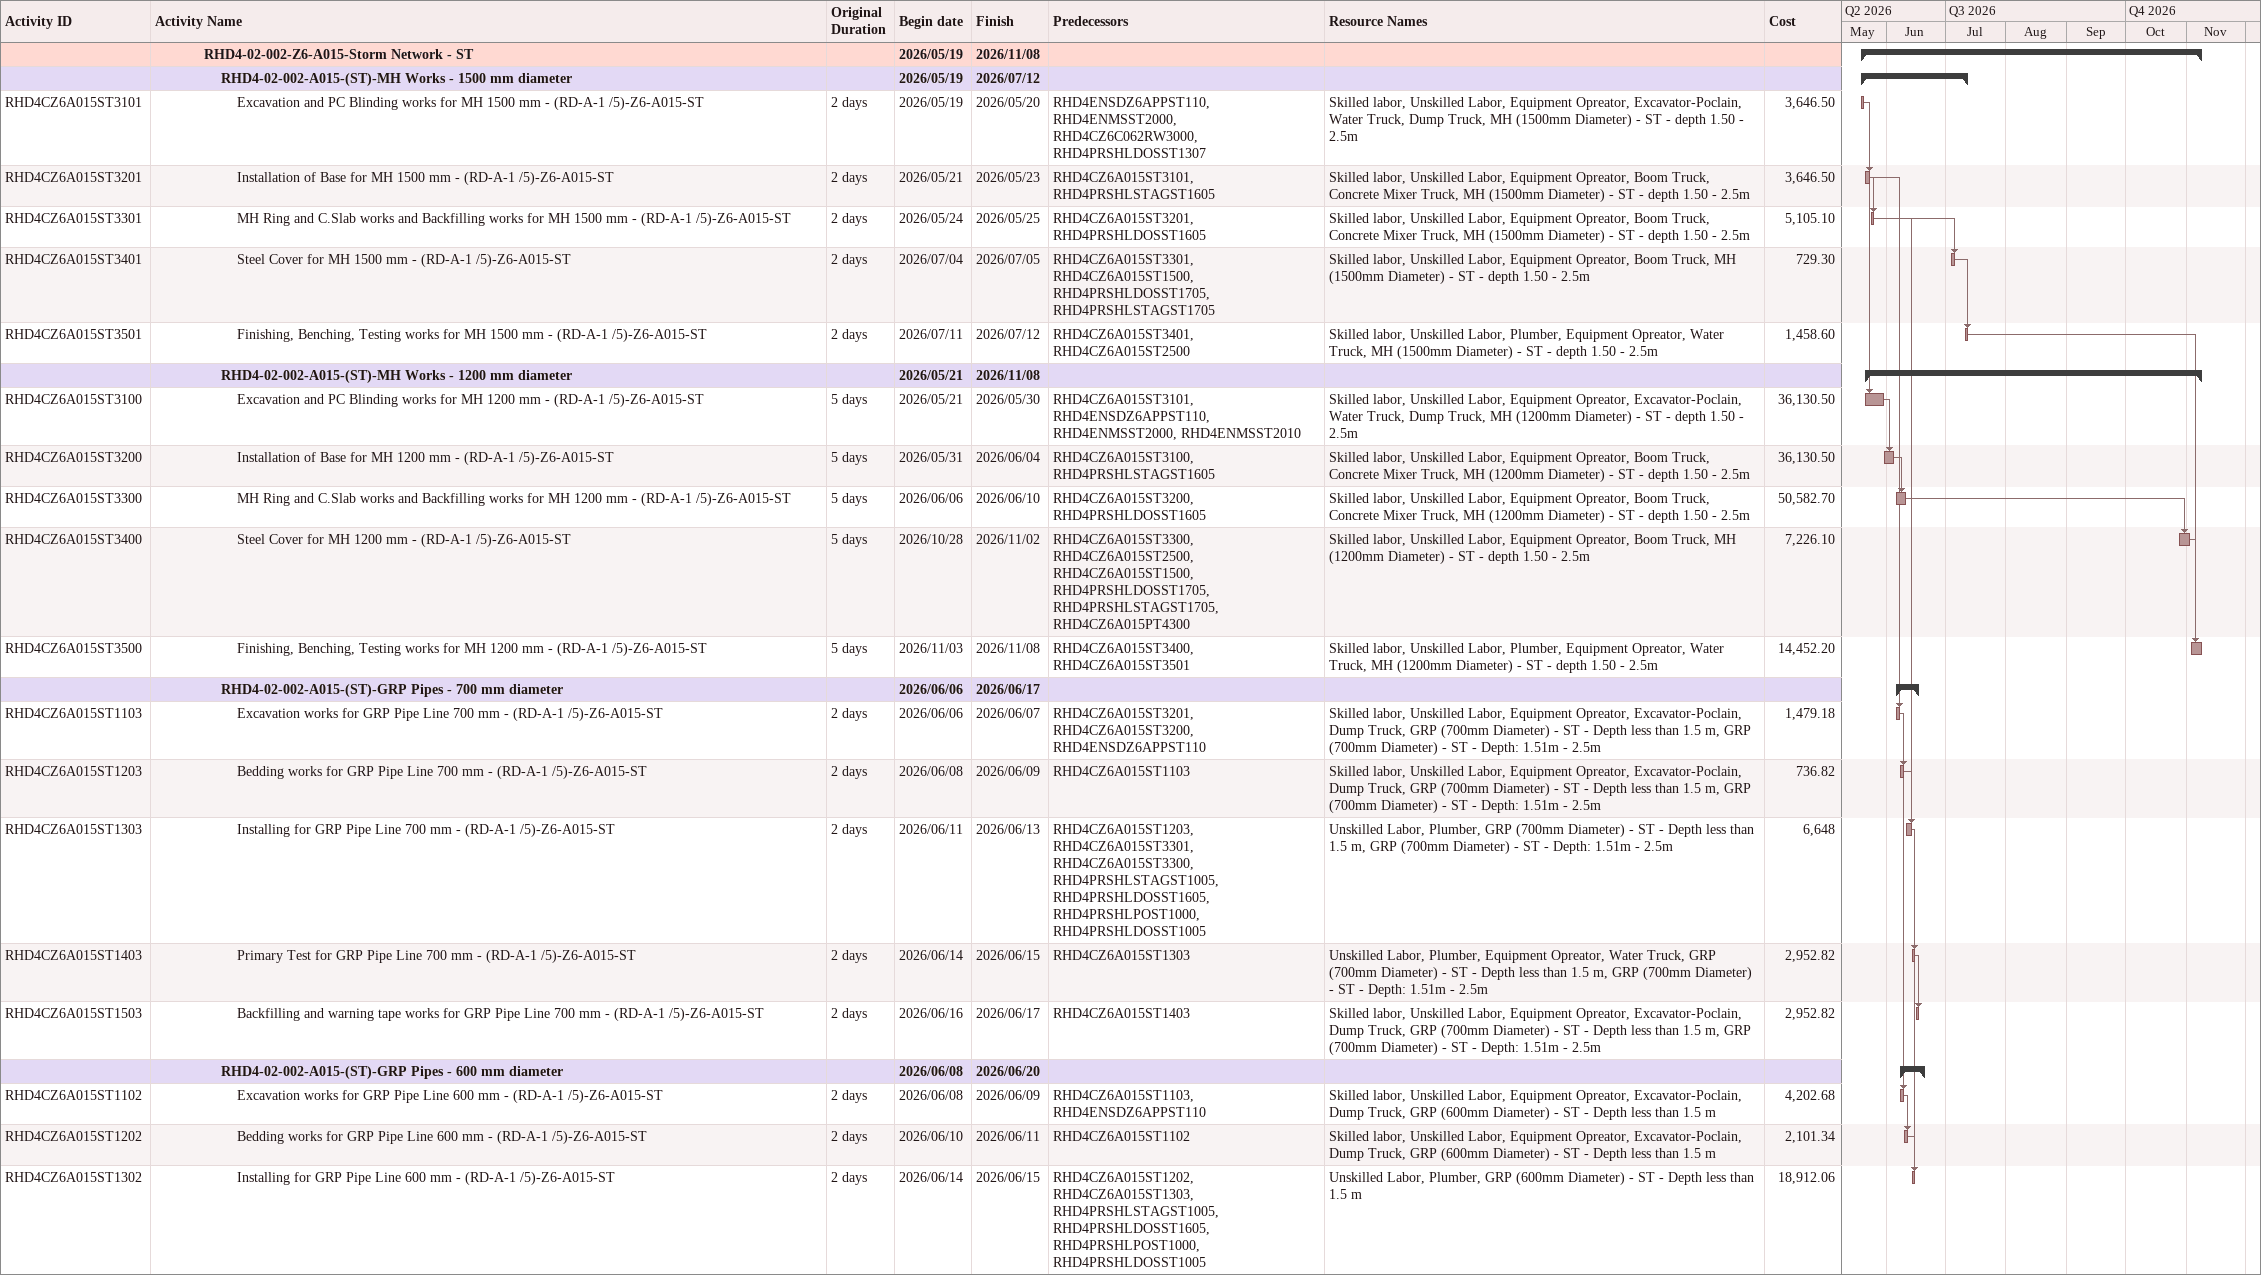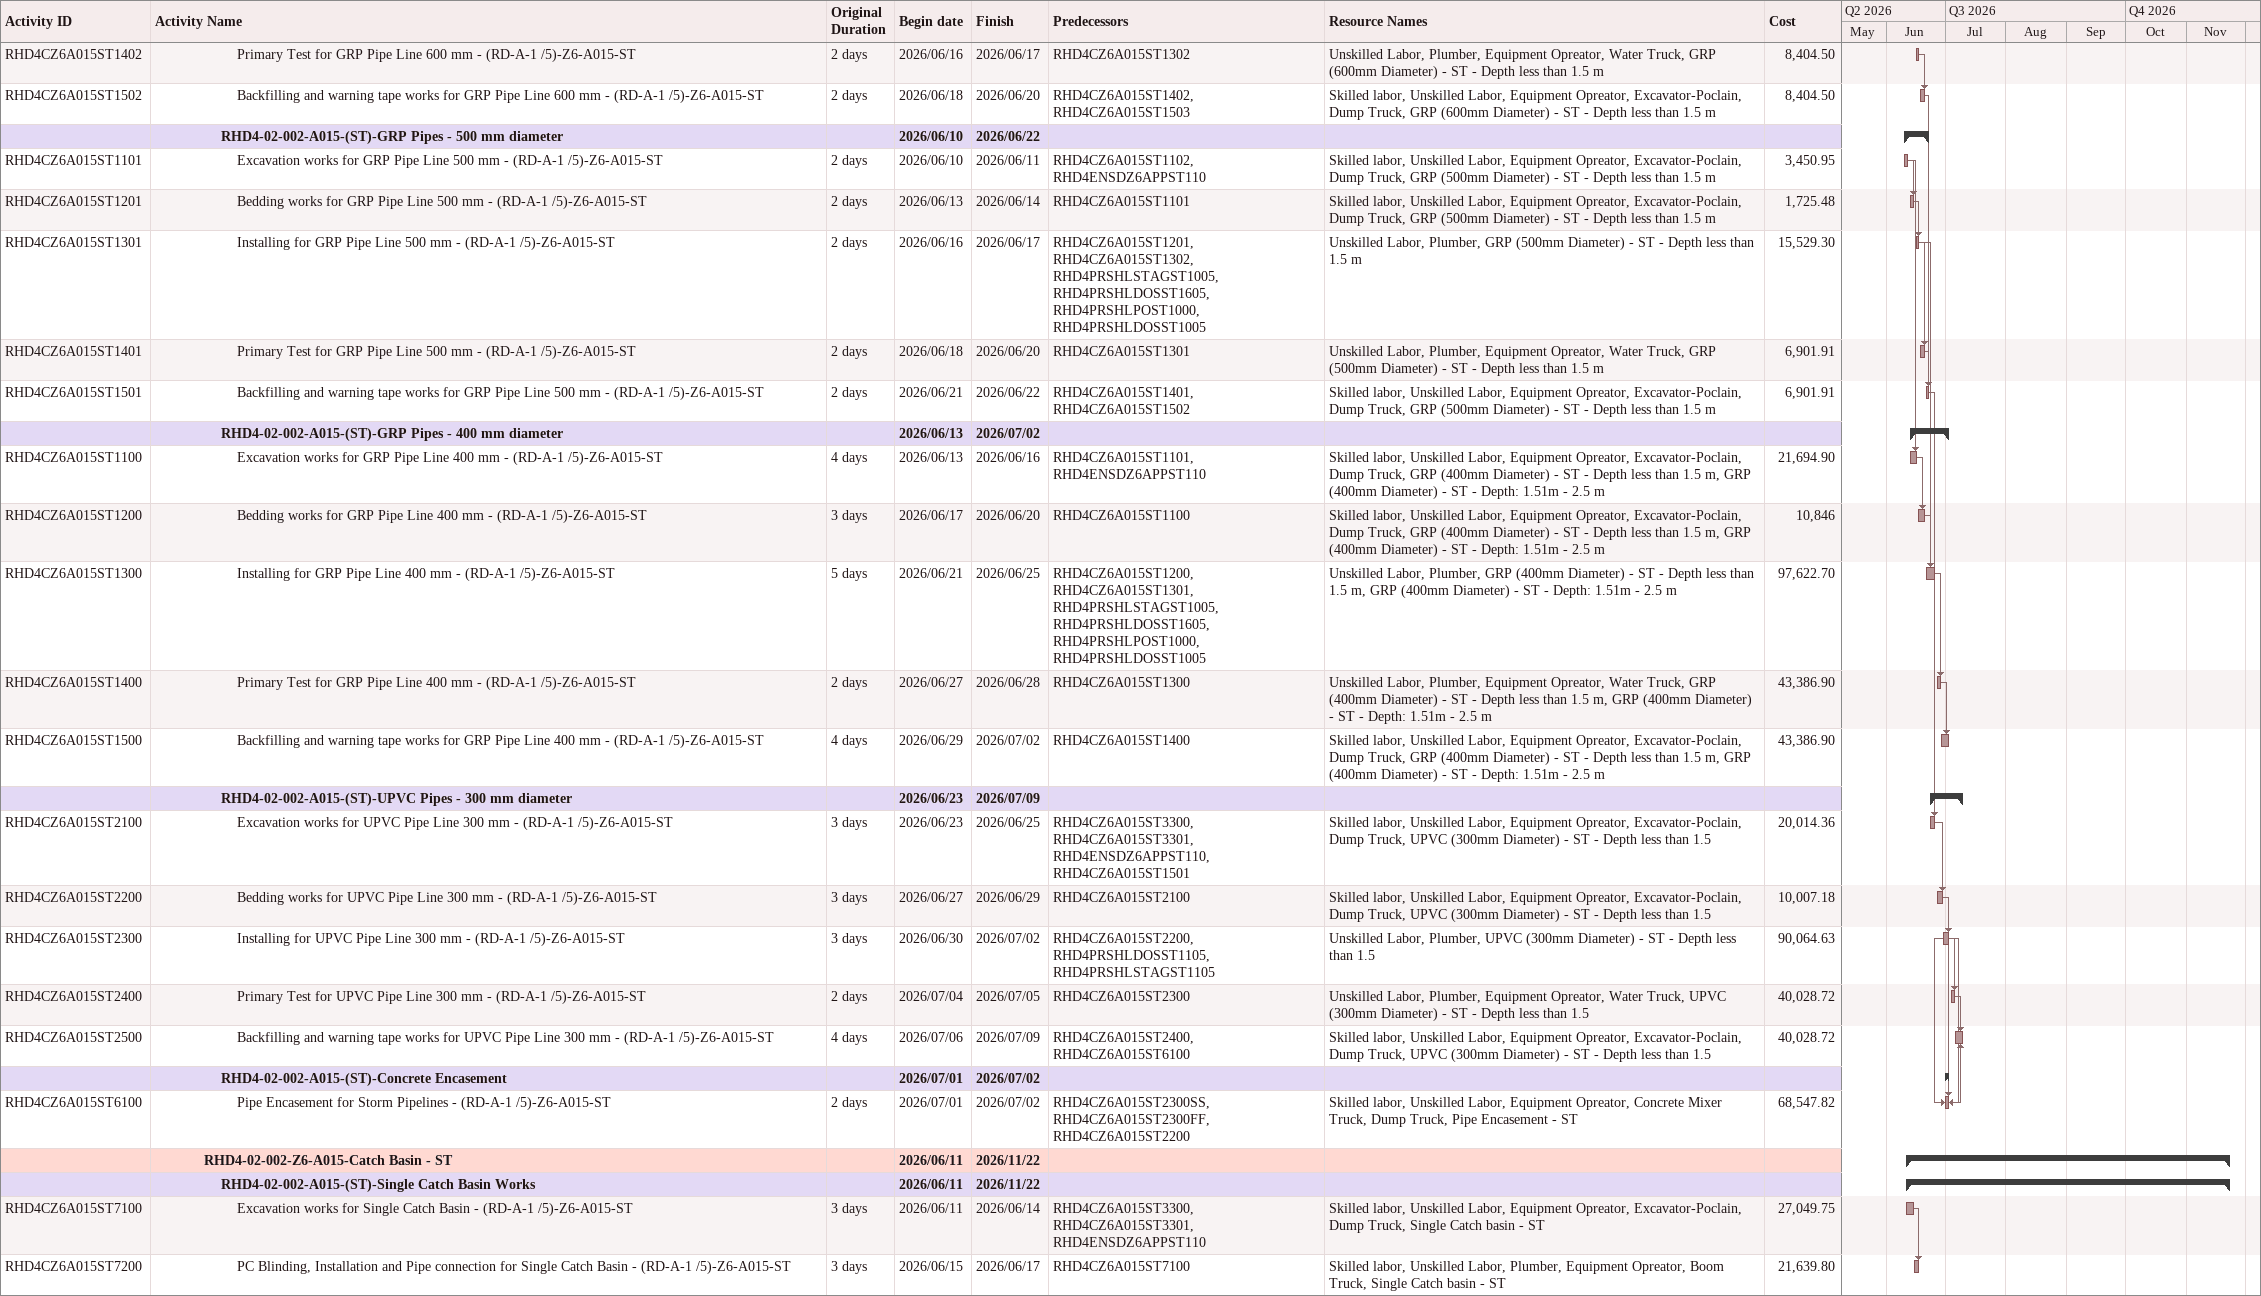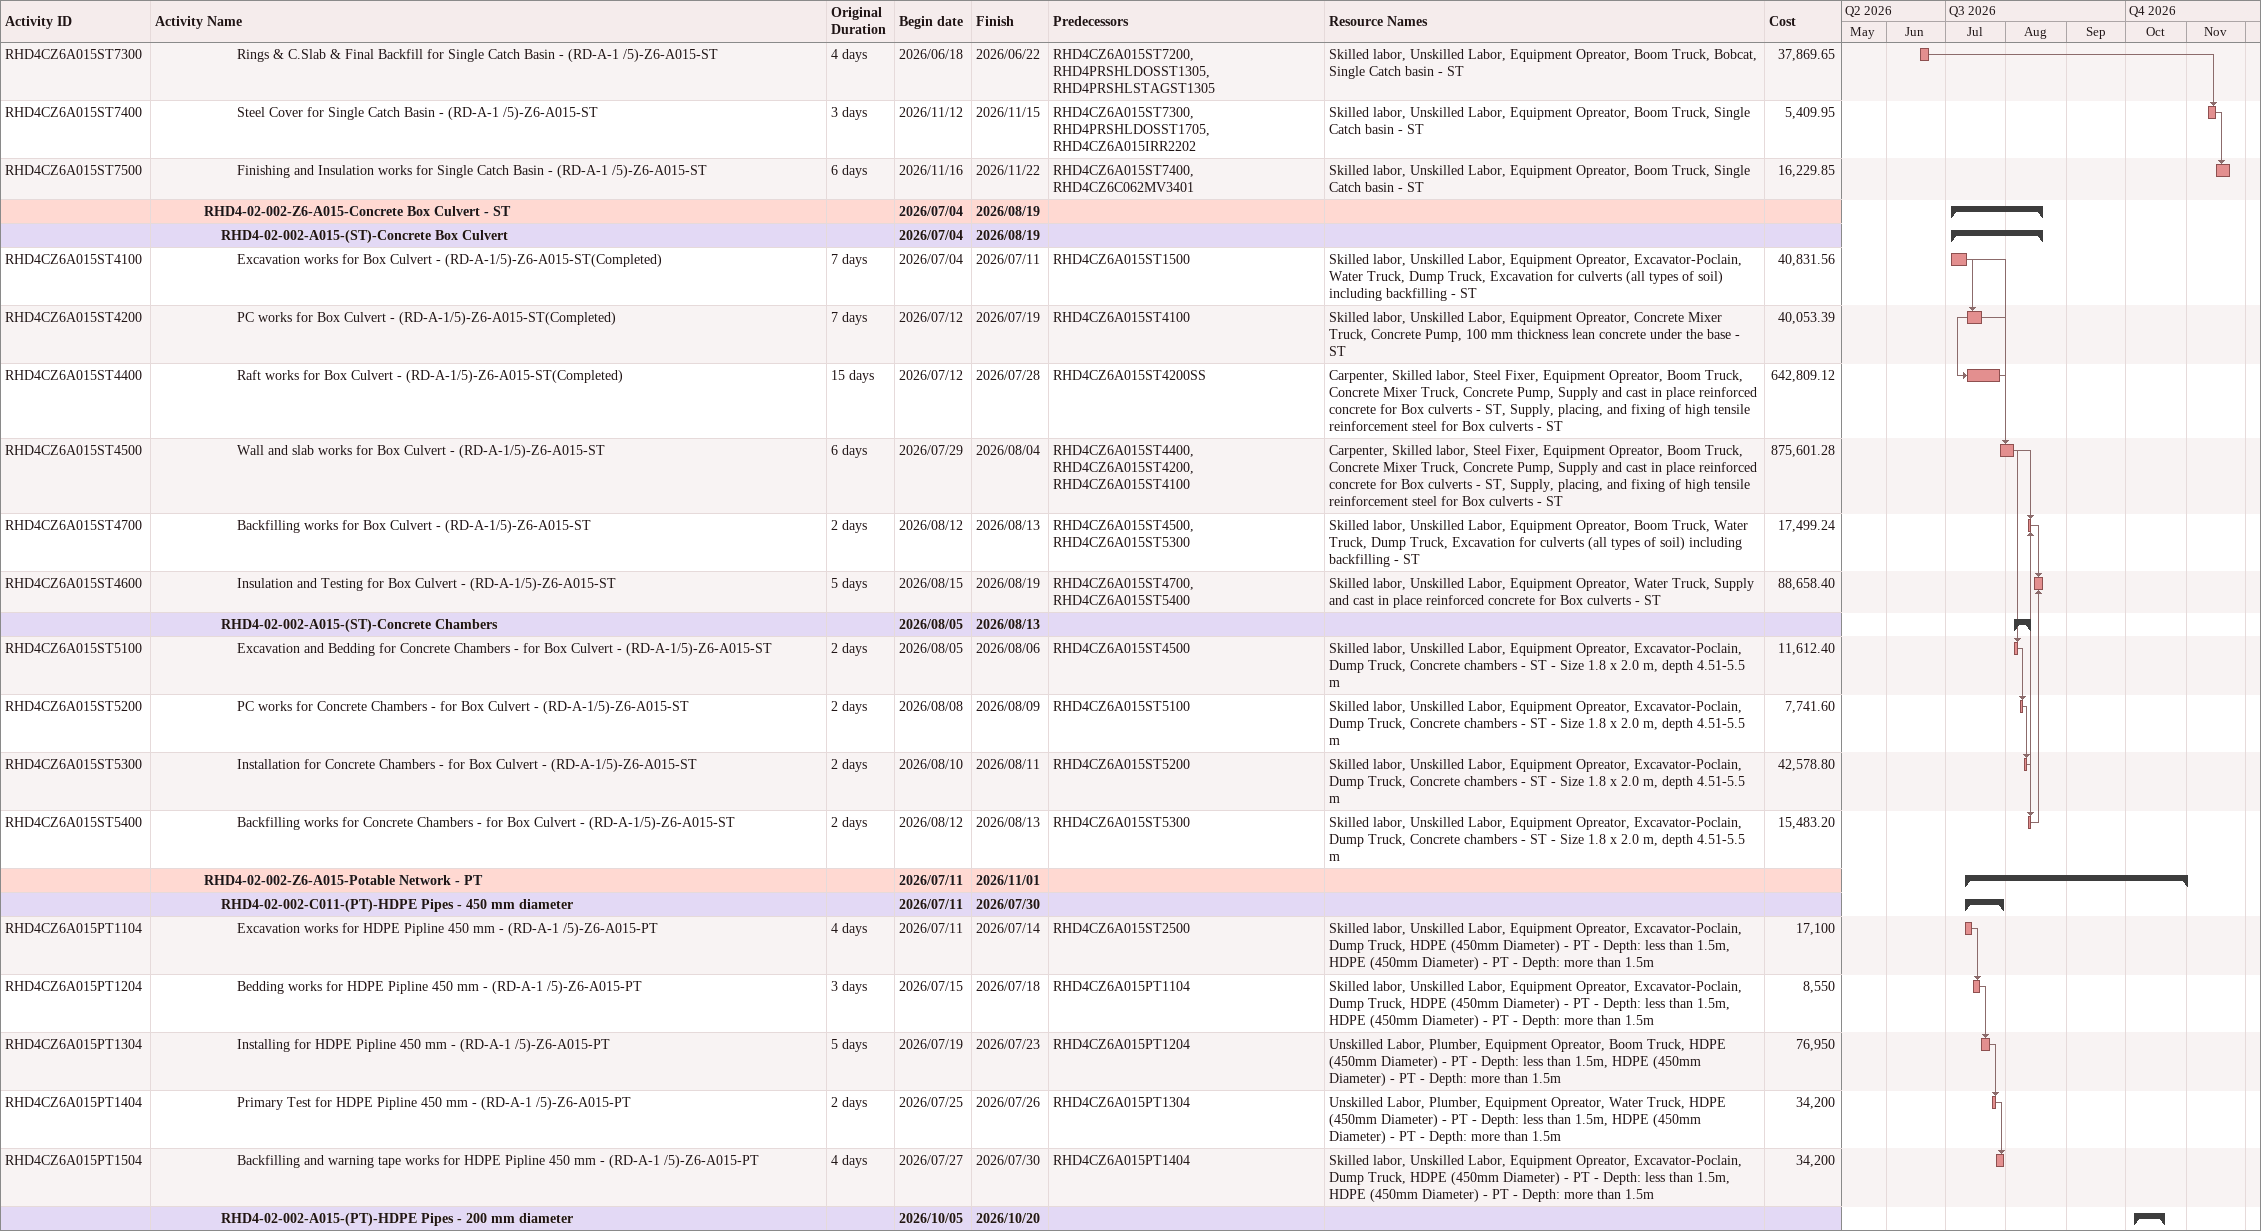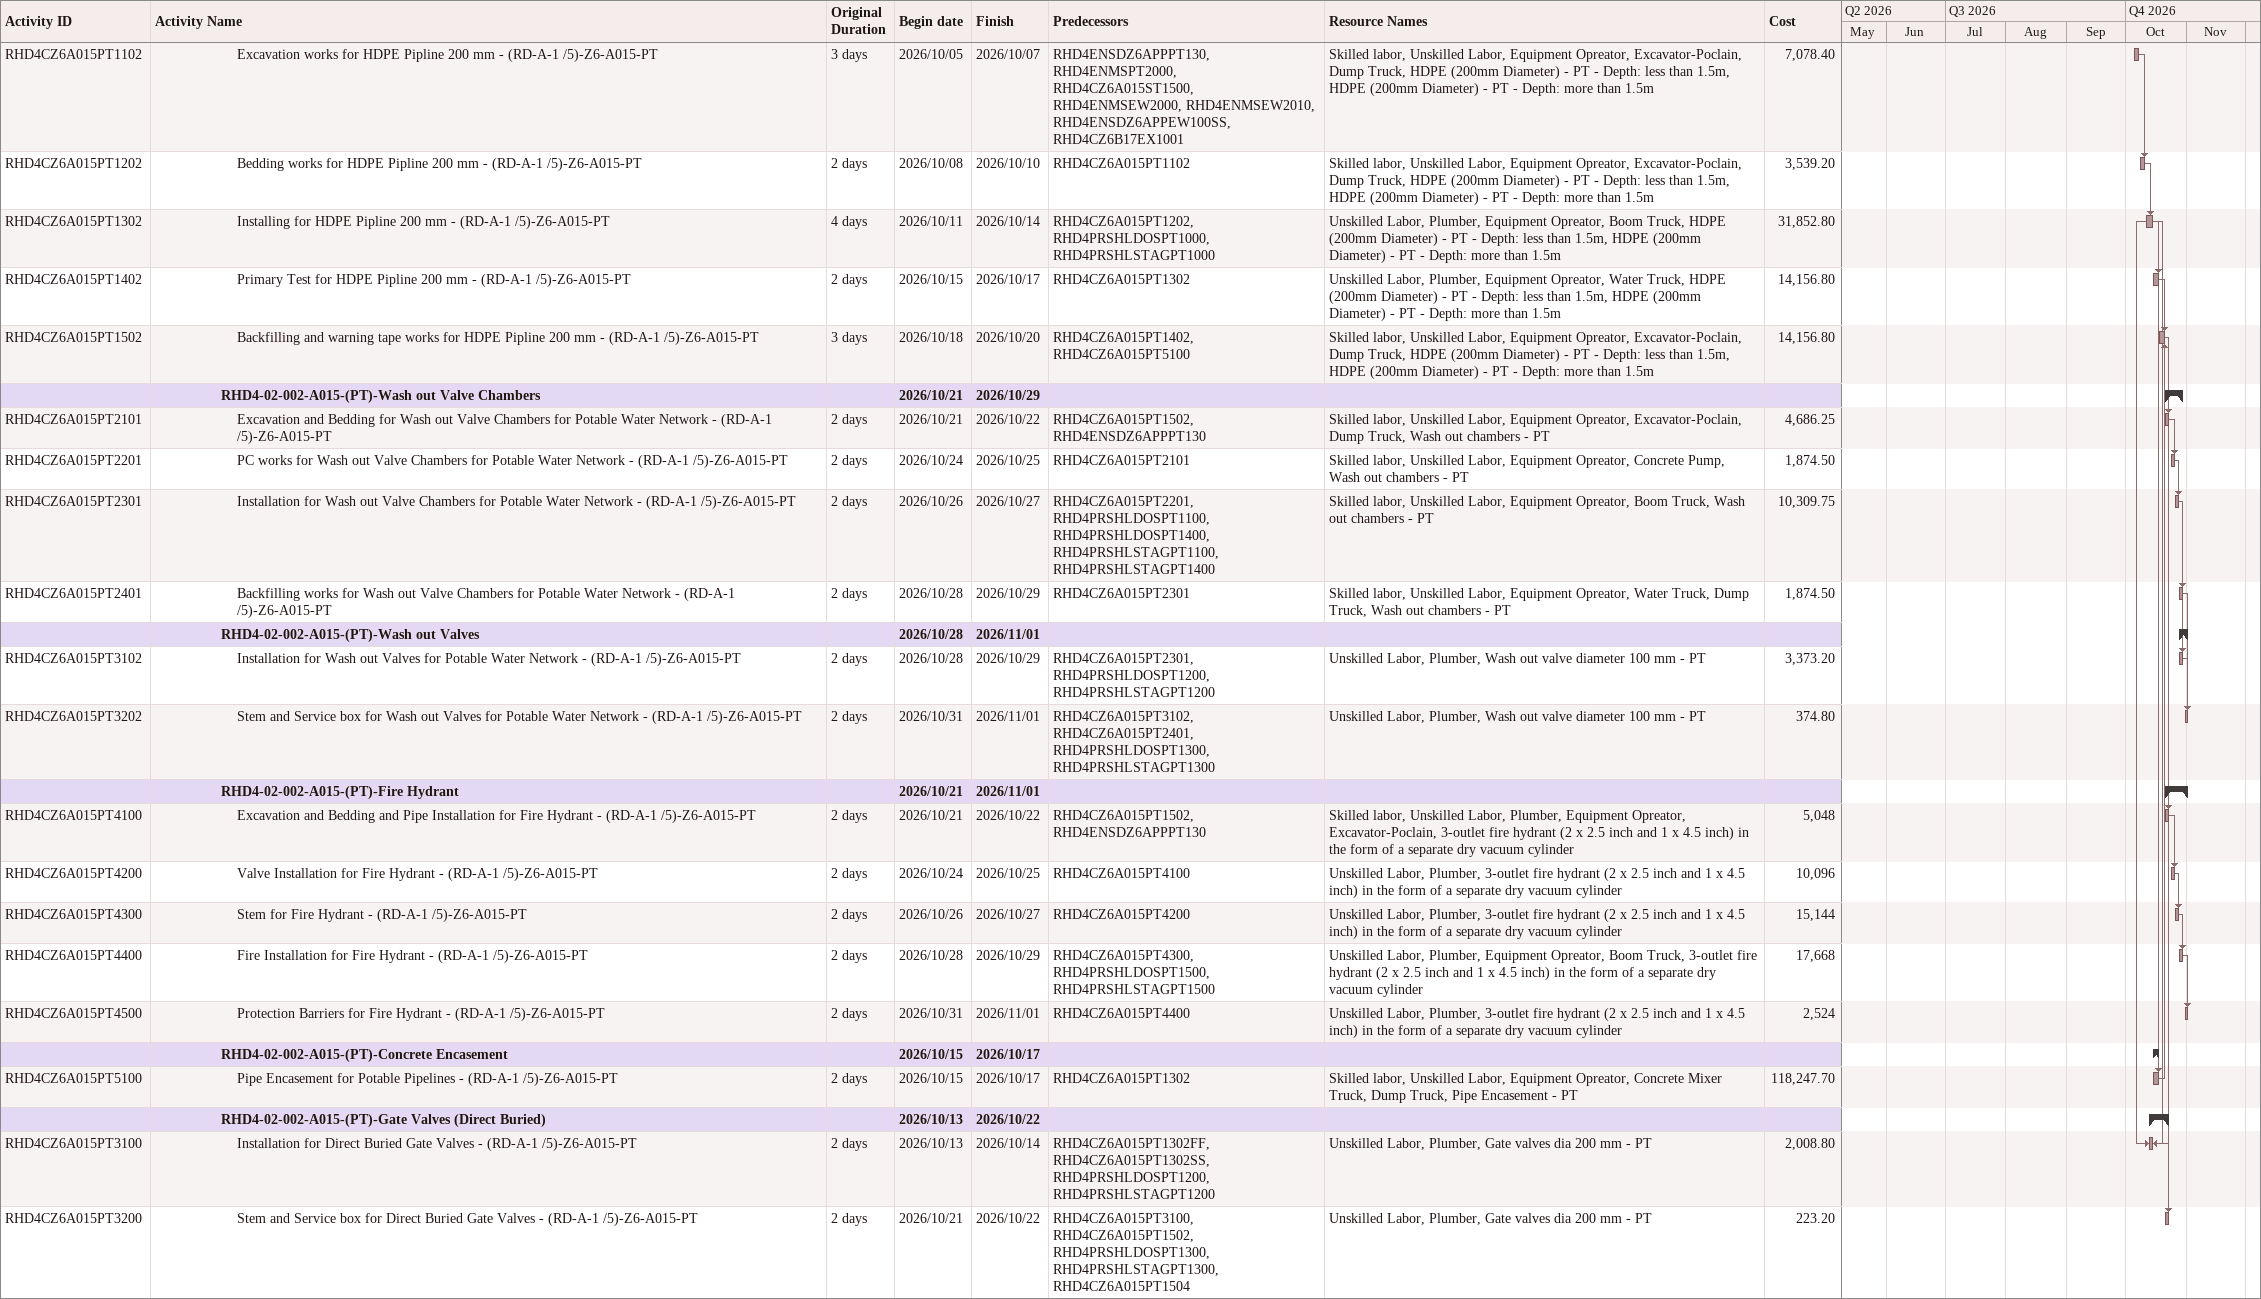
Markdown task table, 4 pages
| ID | Level | Task | Original duration | Start | Finish | Predecessors | Resources | Cost |
|---|---|---|---|---|---|---|---|---|
|  | 4 | **RHD4-02-002-Z6-A015-Storm Network - ST** |  | 2026-05-19 | 2026-11-08 |  |  |  |
|  | 5 | **RHD4-02-002-A015-(ST)-MH Works - 1500 mm diameter** |  | 2026-05-19 | 2026-07-12 |  |  |  |
| RHD4CZ6A015ST3101 | 6 | Excavation and PC Blinding works for MH 1500 mm - (RD-A-1 /5)-Z6-A015-ST | 2d | 2026-05-19 | 2026-05-20 | RHD4ENSDZ6APPST110, RHD4ENMSST2000, RHD4CZ6C062RW3000, RHD4PRSHLDOSST1307 | Skilled labor, Unskilled Labor, Equipment Opreator, Excavator-Poclain, Water Truck, Dump Truck, MH (1500mm Diameter) - ST - depth 1.50 - 2.5m | 3646.50 |
| RHD4CZ6A015ST3201 | 6 | Installation of Base for MH 1500 mm - (RD-A-1 /5)-Z6-A015-ST | 2d | 2026-05-21 | 2026-05-23 | RHD4CZ6A015ST3101, RHD4PRSHLSTAGST1605 | Skilled labor, Unskilled Labor, Equipment Opreator, Boom Truck, Concrete Mixer Truck, MH (1500mm Diameter) - ST - depth 1.50 - 2.5m | 3646.50 |
| RHD4CZ6A015ST3301 | 6 | MH Ring and C.Slab works and Backfilling works for MH 1500 mm - (RD-A-1 /5)-Z6-A015-ST | 2d | 2026-05-24 | 2026-05-25 | RHD4CZ6A015ST3201, RHD4PRSHLDOSST1605 | Skilled labor, Unskilled Labor, Equipment Opreator, Boom Truck, Concrete Mixer Truck, MH (1500mm Diameter) - ST - depth 1.50 - 2.5m | 5105.10 |
| RHD4CZ6A015ST3401 | 6 | Steel Cover for MH 1500 mm - (RD-A-1 /5)-Z6-A015-ST | 2d | 2026-07-04 | 2026-07-05 | RHD4CZ6A015ST3301, RHD4CZ6A015ST1500, RHD4PRSHLDOSST1705, RHD4PRSHLSTAGST1705 | Skilled labor, Unskilled Labor, Equipment Opreator, Boom Truck, MH (1500mm Diameter) - ST - depth 1.50 - 2.5m | 729.30 |
| RHD4CZ6A015ST3501 | 6 | Finishing, Benching, Testing works for MH 1500 mm - (RD-A-1 /5)-Z6-A015-ST | 2d | 2026-07-11 | 2026-07-12 | RHD4CZ6A015ST3401, RHD4CZ6A015ST2500 | Skilled labor, Unskilled Labor, Plumber, Equipment Opreator, Water Truck, MH (1500mm Diameter) - ST - depth 1.50 - 2.5m | 1458.60 |
|  | 5 | **RHD4-02-002-A015-(ST)-MH Works - 1200 mm diameter** |  | 2026-05-21 | 2026-11-08 |  |  |  |
| RHD4CZ6A015ST3100 | 6 | Excavation and PC Blinding works for MH 1200 mm - (RD-A-1 /5)-Z6-A015-ST | 5d | 2026-05-21 | 2026-05-30 | RHD4CZ6A015ST3101, RHD4ENSDZ6APPST110, RHD4ENMSST2000, RHD4ENMSST2010 | Skilled labor, Unskilled Labor, Equipment Opreator, Excavator-Poclain, Water Truck, Dump Truck, MH (1200mm Diameter) - ST - depth 1.50 - 2.5m | 36130.50 |
| RHD4CZ6A015ST3200 | 6 | Installation of Base for MH 1200 mm - (RD-A-1 /5)-Z6-A015-ST | 5d | 2026-05-31 | 2026-06-04 | RHD4CZ6A015ST3100, RHD4PRSHLSTAGST1605 | Skilled labor, Unskilled Labor, Equipment Opreator, Boom Truck, Concrete Mixer Truck, MH (1200mm Diameter) - ST - depth 1.50 - 2.5m | 36130.50 |
| RHD4CZ6A015ST3300 | 6 | MH Ring and C.Slab works and Backfilling works for MH 1200 mm - (RD-A-1 /5)-Z6-A015-ST | 5d | 2026-06-06 | 2026-06-10 | RHD4CZ6A015ST3200, RHD4PRSHLDOSST1605 | Skilled labor, Unskilled Labor, Equipment Opreator, Boom Truck, Concrete Mixer Truck, MH (1200mm Diameter) - ST - depth 1.50 - 2.5m | 50582.70 |
| RHD4CZ6A015ST3400 | 6 | Steel Cover for MH 1200 mm - (RD-A-1 /5)-Z6-A015-ST | 5d | 2026-10-28 | 2026-11-02 | RHD4CZ6A015ST3300, RHD4CZ6A015ST2500, RHD4CZ6A015ST1500, RHD4PRSHLDOSST1705, RHD4PRSHLSTAGST1705, RHD4CZ6A015PT4300 | Skilled labor, Unskilled Labor, Equipment Opreator, Boom Truck, MH (1200mm Diameter) - ST - depth 1.50 - 2.5m | 7226.10 |
| RHD4CZ6A015ST3500 | 6 | Finishing, Benching, Testing works for MH 1200 mm - (RD-A-1 /5)-Z6-A015-ST | 5d | 2026-11-03 | 2026-11-08 | RHD4CZ6A015ST3400, RHD4CZ6A015ST3501 | Skilled labor, Unskilled Labor, Plumber, Equipment Opreator, Water Truck, MH (1200mm Diameter) - ST - depth 1.50 - 2.5m | 14452.20 |
|  | 5 | **RHD4-02-002-A015-(ST)-GRP Pipes - 700 mm diameter** |  | 2026-06-06 | 2026-06-17 |  |  |  |
| RHD4CZ6A015ST1103 | 6 | Excavation works for GRP Pipe Line 700 mm - (RD-A-1 /5)-Z6-A015-ST | 2d | 2026-06-06 | 2026-06-07 | RHD4CZ6A015ST3201, RHD4CZ6A015ST3200, RHD4ENSDZ6APPST110 | Skilled labor, Unskilled Labor, Equipment Opreator, Excavator-Poclain, Dump Truck, GRP (700mm Diameter) - ST - Depth less than 1.5 m, GRP (700mm Diameter) - ST - Depth: 1.51m - 2.5m | 1479.18 |
| RHD4CZ6A015ST1203 | 6 | Bedding works for GRP Pipe Line 700 mm - (RD-A-1 /5)-Z6-A015-ST | 2d | 2026-06-08 | 2026-06-09 | RHD4CZ6A015ST1103 | Skilled labor, Unskilled Labor, Equipment Opreator, Excavator-Poclain, Dump Truck, GRP (700mm Diameter) - ST - Depth less than 1.5 m, GRP (700mm Diameter) - ST - Depth: 1.51m - 2.5m | 736.82 |
| RHD4CZ6A015ST1303 | 6 | Installing for GRP Pipe Line 700 mm - (RD-A-1 /5)-Z6-A015-ST | 2d | 2026-06-11 | 2026-06-13 | RHD4CZ6A015ST1203, RHD4CZ6A015ST3301, RHD4CZ6A015ST3300, RHD4PRSHLSTAGST1005, RHD4PRSHLDOSST1605, RHD4PRSHLPOST1000, RHD4PRSHLDOSST1005 | Unskilled Labor, Plumber, GRP (700mm Diameter) - ST - Depth less than 1.5 m, GRP (700mm Diameter) - ST - Depth: 1.51m - 2.5m | 6648 |
| RHD4CZ6A015ST1403 | 6 | Primary Test for GRP Pipe Line 700 mm - (RD-A-1 /5)-Z6-A015-ST | 2d | 2026-06-14 | 2026-06-15 | RHD4CZ6A015ST1303 | Unskilled Labor, Plumber, Equipment Opreator, Water Truck, GRP (700mm Diameter) - ST - Depth less than 1.5 m, GRP (700mm Diameter) - ST - Depth: 1.51m - 2.5m | 2952.82 |
| RHD4CZ6A015ST1503 | 6 | Backfilling and warning tape works for GRP Pipe Line 700 mm - (RD-A-1 /5)-Z6-A015-ST | 2d | 2026-06-16 | 2026-06-17 | RHD4CZ6A015ST1403 | Skilled labor, Unskilled Labor, Equipment Opreator, Excavator-Poclain, Dump Truck, GRP (700mm Diameter) - ST - Depth less than 1.5 m, GRP (700mm Diameter) - ST - Depth: 1.51m - 2.5m | 2952.82 |
|  | 5 | **RHD4-02-002-A015-(ST)-GRP Pipes - 600 mm diameter** |  | 2026-06-08 | 2026-06-20 |  |  |  |
| RHD4CZ6A015ST1102 | 6 | Excavation works for GRP Pipe Line 600 mm - (RD-A-1 /5)-Z6-A015-ST | 2d | 2026-06-08 | 2026-06-09 | RHD4CZ6A015ST1103, RHD4ENSDZ6APPST110 | Skilled labor, Unskilled Labor, Equipment Opreator, Excavator-Poclain, Dump Truck, GRP (600mm Diameter) - ST - Depth less than 1.5 m | 4202.68 |
| RHD4CZ6A015ST1202 | 6 | Bedding works for GRP Pipe Line 600 mm - (RD-A-1 /5)-Z6-A015-ST | 2d | 2026-06-10 | 2026-06-11 | RHD4CZ6A015ST1102 | Skilled labor, Unskilled Labor, Equipment Opreator, Excavator-Poclain, Dump Truck, GRP (600mm Diameter) - ST - Depth less than 1.5 m | 2101.34 |
| RHD4CZ6A015ST1302 | 6 | Installing for GRP Pipe Line 600 mm - (RD-A-1 /5)-Z6-A015-ST | 2d | 2026-06-14 | 2026-06-15 | RHD4CZ6A015ST1202, RHD4CZ6A015ST1303, RHD4PRSHLSTAGST1005, RHD4PRSHLDOSST1605, RHD4PRSHLPOST1000, RHD4PRSHLDOSST1005 | Unskilled Labor, Plumber, GRP (600mm Diameter) - ST - Depth less than 1.5 m | 18912.06 |
| RHD4CZ6A015ST1402 | 6 | Primary Test for GRP Pipe Line 600 mm - (RD-A-1 /5)-Z6-A015-ST | 2d | 2026-06-16 | 2026-06-17 | RHD4CZ6A015ST1302 | Unskilled Labor, Plumber, Equipment Opreator, Water Truck, GRP (600mm Diameter) - ST - Depth less than 1.5 m | 8404.50 |
| RHD4CZ6A015ST1502 | 6 | Backfilling and warning tape works for GRP Pipe Line 600 mm - (RD-A-1 /5)-Z6-A015-ST | 2d | 2026-06-18 | 2026-06-20 | RHD4CZ6A015ST1402, RHD4CZ6A015ST1503 | Skilled labor, Unskilled Labor, Equipment Opreator, Excavator-Poclain, Dump Truck, GRP (600mm Diameter) - ST - Depth less than 1.5 m | 8404.50 |
|  | 5 | **RHD4-02-002-A015-(ST)-GRP Pipes - 500 mm diameter** |  | 2026-06-10 | 2026-06-22 |  |  |  |
| RHD4CZ6A015ST1101 | 6 | Excavation works for GRP Pipe Line 500 mm - (RD-A-1 /5)-Z6-A015-ST | 2d | 2026-06-10 | 2026-06-11 | RHD4CZ6A015ST1102, RHD4ENSDZ6APPST110 | Skilled labor, Unskilled Labor, Equipment Opreator, Excavator-Poclain, Dump Truck, GRP (500mm Diameter) - ST - Depth less than 1.5 m | 3450.95 |
| RHD4CZ6A015ST1201 | 6 | Bedding works for GRP Pipe Line 500 mm - (RD-A-1 /5)-Z6-A015-ST | 2d | 2026-06-13 | 2026-06-14 | RHD4CZ6A015ST1101 | Skilled labor, Unskilled Labor, Equipment Opreator, Excavator-Poclain, Dump Truck, GRP (500mm Diameter) - ST - Depth less than 1.5 m | 1725.48 |
| RHD4CZ6A015ST1301 | 6 | Installing for GRP Pipe Line 500 mm - (RD-A-1 /5)-Z6-A015-ST | 2d | 2026-06-16 | 2026-06-17 | RHD4CZ6A015ST1201, RHD4CZ6A015ST1302, RHD4PRSHLSTAGST1005, RHD4PRSHLDOSST1605, RHD4PRSHLPOST1000, RHD4PRSHLDOSST1005 | Unskilled Labor, Plumber, GRP (500mm Diameter) - ST - Depth less than 1.5 m | 15529.30 |
| RHD4CZ6A015ST1401 | 6 | Primary Test for GRP Pipe Line 500 mm - (RD-A-1 /5)-Z6-A015-ST | 2d | 2026-06-18 | 2026-06-20 | RHD4CZ6A015ST1301 | Unskilled Labor, Plumber, Equipment Opreator, Water Truck, GRP (500mm Diameter) - ST - Depth less than 1.5 m | 6901.91 |
| RHD4CZ6A015ST1501 | 6 | Backfilling and warning tape works for GRP Pipe Line 500 mm - (RD-A-1 /5)-Z6-A015-ST | 2d | 2026-06-21 | 2026-06-22 | RHD4CZ6A015ST1401, RHD4CZ6A015ST1502 | Skilled labor, Unskilled Labor, Equipment Opreator, Excavator-Poclain, Dump Truck, GRP (500mm Diameter) - ST - Depth less than 1.5 m | 6901.91 |
|  | 5 | **RHD4-02-002-A015-(ST)-GRP Pipes - 400 mm diameter** |  | 2026-06-13 | 2026-07-02 |  |  |  |
| RHD4CZ6A015ST1100 | 6 | Excavation works for GRP Pipe Line 400 mm - (RD-A-1 /5)-Z6-A015-ST | 4d | 2026-06-13 | 2026-06-16 | RHD4CZ6A015ST1101, RHD4ENSDZ6APPST110 | Skilled labor, Unskilled Labor, Equipment Opreator, Excavator-Poclain, Dump Truck, GRP (400mm Diameter) - ST - Depth less than 1.5 m, GRP (400mm Diameter) - ST - Depth: 1.51m - 2.5 m | 21694.90 |
| RHD4CZ6A015ST1200 | 6 | Bedding works for GRP Pipe Line 400 mm - (RD-A-1 /5)-Z6-A015-ST | 3d | 2026-06-17 | 2026-06-20 | RHD4CZ6A015ST1100 | Skilled labor, Unskilled Labor, Equipment Opreator, Excavator-Poclain, Dump Truck, GRP (400mm Diameter) - ST - Depth less than 1.5 m, GRP (400mm Diameter) - ST - Depth: 1.51m - 2.5 m | 10846 |
| RHD4CZ6A015ST1300 | 6 | Installing for GRP Pipe Line 400 mm - (RD-A-1 /5)-Z6-A015-ST | 5d | 2026-06-21 | 2026-06-25 | RHD4CZ6A015ST1200, RHD4CZ6A015ST1301, RHD4PRSHLSTAGST1005, RHD4PRSHLDOSST1605, RHD4PRSHLPOST1000, RHD4PRSHLDOSST1005 | Unskilled Labor, Plumber, GRP (400mm Diameter) - ST - Depth less than 1.5 m, GRP (400mm Diameter) - ST - Depth: 1.51m - 2.5 m | 97622.70 |
| RHD4CZ6A015ST1400 | 6 | Primary Test for GRP Pipe Line 400 mm - (RD-A-1 /5)-Z6-A015-ST | 2d | 2026-06-27 | 2026-06-28 | RHD4CZ6A015ST1300 | Unskilled Labor, Plumber, Equipment Opreator, Water Truck, GRP (400mm Diameter) - ST - Depth less than 1.5 m, GRP (400mm Diameter) - ST - Depth: 1.51m - 2.5 m | 43386.90 |
| RHD4CZ6A015ST1500 | 6 | Backfilling and warning tape works for GRP Pipe Line 400 mm - (RD-A-1 /5)-Z6-A015-ST | 4d | 2026-06-29 | 2026-07-02 | RHD4CZ6A015ST1400 | Skilled labor, Unskilled Labor, Equipment Opreator, Excavator-Poclain, Dump Truck, GRP (400mm Diameter) - ST - Depth less than 1.5 m, GRP (400mm Diameter) - ST - Depth: 1.51m - 2.5 m | 43386.90 |
|  | 5 | **RHD4-02-002-A015-(ST)-UPVC Pipes - 300 mm diameter** |  | 2026-06-23 | 2026-07-09 |  |  |  |
| RHD4CZ6A015ST2100 | 6 | Excavation works for UPVC Pipe Line 300 mm - (RD-A-1 /5)-Z6-A015-ST | 3d | 2026-06-23 | 2026-06-25 | RHD4CZ6A015ST3300, RHD4CZ6A015ST3301, RHD4ENSDZ6APPST110, RHD4CZ6A015ST1501 | Skilled labor, Unskilled Labor, Equipment Opreator, Excavator-Poclain, Dump Truck, UPVC (300mm Diameter) - ST - Depth less than 1.5 | 20014.36 |
| RHD4CZ6A015ST2200 | 6 | Bedding works for UPVC Pipe Line 300 mm - (RD-A-1 /5)-Z6-A015-ST | 3d | 2026-06-27 | 2026-06-29 | RHD4CZ6A015ST2100 | Skilled labor, Unskilled Labor, Equipment Opreator, Excavator-Poclain, Dump Truck, UPVC (300mm Diameter) - ST - Depth less than 1.5 | 10007.18 |
| RHD4CZ6A015ST2300 | 6 | Installing for UPVC Pipe Line 300 mm - (RD-A-1 /5)-Z6-A015-ST | 3d | 2026-06-30 | 2026-07-02 | RHD4CZ6A015ST2200, RHD4PRSHLDOSST1105, RHD4PRSHLSTAGST1105 | Unskilled Labor, Plumber, UPVC (300mm Diameter) - ST - Depth less than 1.5 | 90064.63 |
| RHD4CZ6A015ST2400 | 6 | Primary Test for UPVC Pipe Line 300 mm - (RD-A-1 /5)-Z6-A015-ST | 2d | 2026-07-04 | 2026-07-05 | RHD4CZ6A015ST2300 | Unskilled Labor, Plumber, Equipment Opreator, Water Truck, UPVC (300mm Diameter) - ST - Depth less than 1.5 | 40028.72 |
| RHD4CZ6A015ST2500 | 6 | Backfilling and warning tape works for UPVC Pipe Line 300 mm - (RD-A-1 /5)-Z6-A015-ST | 4d | 2026-07-06 | 2026-07-09 | RHD4CZ6A015ST2400, RHD4CZ6A015ST6100 | Skilled labor, Unskilled Labor, Equipment Opreator, Excavator-Poclain, Dump Truck, UPVC (300mm Diameter) - ST - Depth less than 1.5 | 40028.72 |
|  | 5 | **RHD4-02-002-A015-(ST)-Concrete Encasement** |  | 2026-07-01 | 2026-07-02 |  |  |  |
| RHD4CZ6A015ST6100 | 6 | Pipe Encasement for Storm Pipelines - (RD-A-1 /5)-Z6-A015-ST | 2d | 2026-07-01 | 2026-07-02 | RHD4CZ6A015ST2300SS, RHD4CZ6A015ST2300FF, RHD4CZ6A015ST2200 | Skilled labor, Unskilled Labor, Equipment Opreator, Concrete Mixer Truck, Dump Truck, Pipe Encasement - ST | 68547.82 |
|  | 4 | **RHD4-02-002-Z6-A015-Catch Basin - ST** |  | 2026-06-11 | 2026-11-22 |  |  |  |
|  | 5 | **RHD4-02-002-A015-(ST)-Single Catch Basin Works** |  | 2026-06-11 | 2026-11-22 |  |  |  |
| RHD4CZ6A015ST7100 | 6 | Excavation works for Single Catch Basin - (RD-A-1 /5)-Z6-A015-ST | 3d | 2026-06-11 | 2026-06-14 | RHD4CZ6A015ST3300, RHD4CZ6A015ST3301, RHD4ENSDZ6APPST110 | Skilled labor, Unskilled Labor, Equipment Opreator, Excavator-Poclain, Dump Truck, Single Catch basin - ST | 27049.75 |
| RHD4CZ6A015ST7200 | 6 | PC Blinding, Installation and Pipe connection for Single Catch Basin - (RD-A-1 /5)-Z6-A015-ST | 3d | 2026-06-15 | 2026-06-17 | RHD4CZ6A015ST7100 | Skilled labor, Unskilled Labor, Plumber, Equipment Opreator, Boom Truck, Single Catch basin - ST | 21639.80 |
| RHD4CZ6A015ST7300 | 6 | Rings & C.Slab & Final Backfill for Single Catch Basin - (RD-A-1 /5)-Z6-A015-ST | 4d | 2026-06-18 | 2026-06-22 | RHD4CZ6A015ST7200, RHD4PRSHLDOSST1305, RHD4PRSHLSTAGST1305 | Skilled labor, Unskilled Labor, Equipment Opreator, Boom Truck, Bobcat, Single Catch basin - ST | 37869.65 |
| RHD4CZ6A015ST7400 | 6 | Steel Cover for Single Catch Basin - (RD-A-1 /5)-Z6-A015-ST | 3d | 2026-11-12 | 2026-11-15 | RHD4CZ6A015ST7300, RHD4PRSHLDOSST1705, RHD4CZ6A015IRR2202 | Skilled labor, Unskilled Labor, Equipment Opreator, Boom Truck, Single Catch basin - ST | 5409.95 |
| RHD4CZ6A015ST7500 | 6 | Finishing and Insulation works for Single Catch Basin - (RD-A-1 /5)-Z6-A015-ST | 6d | 2026-11-16 | 2026-11-22 | RHD4CZ6A015ST7400, RHD4CZ6C062MV3401 | Skilled labor, Unskilled Labor, Equipment Opreator, Boom Truck, Single Catch basin - ST | 16229.85 |
|  | 4 | **RHD4-02-002-Z6-A015-Concrete Box Culvert - ST** |  | 2026-07-04 | 2026-08-19 |  |  |  |
|  | 5 | **RHD4-02-002-A015-(ST)-Concrete Box Culvert** |  | 2026-07-04 | 2026-08-19 |  |  |  |
| RHD4CZ6A015ST4100 | 6 | Excavation works for Box Culvert - (RD-A-1/5)-Z6-A015-ST(Completed) | 7d | 2026-07-04 | 2026-07-11 | RHD4CZ6A015ST1500 | Skilled labor, Unskilled Labor, Equipment Opreator, Excavator-Poclain, Water Truck, Dump Truck, Excavation for culverts (all types of soil) including backfilling - ST | 40831.56 |
| RHD4CZ6A015ST4200 | 6 | PC works for Box Culvert - (RD-A-1/5)-Z6-A015-ST(Completed) | 7d | 2026-07-12 | 2026-07-19 | RHD4CZ6A015ST4100 | Skilled labor, Unskilled Labor, Equipment Opreator, Concrete Mixer Truck, Concrete Pump, 100 mm thickness lean concrete under the base - ST | 40053.39 |
| RHD4CZ6A015ST4400 | 6 | Raft works for Box Culvert - (RD-A-1/5)-Z6-A015-ST(Completed) | 15d | 2026-07-12 | 2026-07-28 | RHD4CZ6A015ST4200SS | Carpenter, Skilled labor, Steel Fixer, Equipment Opreator, Boom Truck, Concrete Mixer Truck, Concrete Pump, Supply and cast in place reinforced concrete for Box culverts - ST, Supply, placing, and fixing of high tensile reinforcement steel for Box culverts - ST | 642809.12 |
| RHD4CZ6A015ST4500 | 6 | Wall and slab works for Box Culvert - (RD-A-1/5)-Z6-A015-ST | 6d | 2026-07-29 | 2026-08-04 | RHD4CZ6A015ST4400, RHD4CZ6A015ST4200, RHD4CZ6A015ST4100 | Carpenter, Skilled labor, Steel Fixer, Equipment Opreator, Boom Truck, Concrete Mixer Truck, Concrete Pump, Supply and cast in place reinforced concrete for Box culverts - ST, Supply, placing, and fixing of high tensile reinforcement steel for Box culverts - ST | 875601.28 |
| RHD4CZ6A015ST4700 | 6 | Backfilling works for Box Culvert - (RD-A-1/5)-Z6-A015-ST | 2d | 2026-08-12 | 2026-08-13 | RHD4CZ6A015ST4500, RHD4CZ6A015ST5300 | Skilled labor, Unskilled Labor, Equipment Opreator, Boom Truck, Water Truck, Dump Truck, Excavation for culverts (all types of soil) including backfilling - ST | 17499.24 |
| RHD4CZ6A015ST4600 | 6 | Insulation and Testing for Box Culvert - (RD-A-1/5)-Z6-A015-ST | 5d | 2026-08-15 | 2026-08-19 | RHD4CZ6A015ST4700, RHD4CZ6A015ST5400 | Skilled labor, Unskilled Labor, Equipment Opreator, Water Truck, Supply and cast in place reinforced concrete for Box culverts - ST | 88658.40 |
|  | 5 | **RHD4-02-002-A015-(ST)-Concrete Chambers** |  | 2026-08-05 | 2026-08-13 |  |  |  |
| RHD4CZ6A015ST5100 | 6 | Excavation and Bedding for Concrete Chambers - for Box Culvert - (RD-A-1/5)-Z6-A015-ST | 2d | 2026-08-05 | 2026-08-06 | RHD4CZ6A015ST4500 | Skilled labor, Unskilled Labor, Equipment Opreator, Excavator-Poclain, Dump Truck, Concrete chambers - ST - Size 1.8 x 2.0 m, depth 4.51-5.5 m | 11612.40 |
| RHD4CZ6A015ST5200 | 6 | PC works for Concrete Chambers - for Box Culvert - (RD-A-1/5)-Z6-A015-ST | 2d | 2026-08-08 | 2026-08-09 | RHD4CZ6A015ST5100 | Skilled labor, Unskilled Labor, Equipment Opreator, Excavator-Poclain, Dump Truck, Concrete chambers - ST - Size 1.8 x 2.0 m, depth 4.51-5.5 m | 7741.60 |
| RHD4CZ6A015ST5300 | 6 | Installation for Concrete Chambers - for Box Culvert - (RD-A-1/5)-Z6-A015-ST | 2d | 2026-08-10 | 2026-08-11 | RHD4CZ6A015ST5200 | Skilled labor, Unskilled Labor, Equipment Opreator, Excavator-Poclain, Dump Truck, Concrete chambers - ST - Size 1.8 x 2.0 m, depth 4.51-5.5 m | 42578.80 |
| RHD4CZ6A015ST5400 | 6 | Backfilling works for Concrete Chambers - for Box Culvert - (RD-A-1/5)-Z6-A015-ST | 2d | 2026-08-12 | 2026-08-13 | RHD4CZ6A015ST5300 | Skilled labor, Unskilled Labor, Equipment Opreator, Excavator-Poclain, Dump Truck, Concrete chambers - ST - Size 1.8 x 2.0 m, depth 4.51-5.5 m | 15483.20 |
|  | 4 | **RHD4-02-002-Z6-A015-Potable Network - PT** |  | 2026-07-11 | 2026-11-01 |  |  |  |
|  | 5 | **RHD4-02-002-C011-(PT)-HDPE Pipes - 450 mm diameter** |  | 2026-07-11 | 2026-07-30 |  |  |  |
| RHD4CZ6A015PT1104 | 6 | Excavation works for HDPE Pipline 450 mm - (RD-A-1 /5)-Z6-A015-PT | 4d | 2026-07-11 | 2026-07-14 | RHD4CZ6A015ST2500 | Skilled labor, Unskilled Labor, Equipment Opreator, Excavator-Poclain, Dump Truck, HDPE (450mm Diameter) - PT - Depth: less than 1.5m, HDPE (450mm Diameter) - PT - Depth: more than 1.5m | 17100 |
| RHD4CZ6A015PT1204 | 6 | Bedding works for HDPE Pipline 450 mm - (RD-A-1 /5)-Z6-A015-PT | 3d | 2026-07-15 | 2026-07-18 | RHD4CZ6A015PT1104 | Skilled labor, Unskilled Labor, Equipment Opreator, Excavator-Poclain, Dump Truck, HDPE (450mm Diameter) - PT - Depth: less than 1.5m, HDPE (450mm Diameter) - PT - Depth: more than 1.5m | 8550 |
| RHD4CZ6A015PT1304 | 6 | Installing for HDPE Pipline 450 mm - (RD-A-1 /5)-Z6-A015-PT | 5d | 2026-07-19 | 2026-07-23 | RHD4CZ6A015PT1204 | Unskilled Labor, Plumber, Equipment Opreator, Boom Truck, HDPE (450mm Diameter) - PT - Depth: less than 1.5m, HDPE (450mm Diameter) - PT - Depth: more than 1.5m | 76950 |
| RHD4CZ6A015PT1404 | 6 | Primary Test for HDPE Pipline 450 mm - (RD-A-1 /5)-Z6-A015-PT | 2d | 2026-07-25 | 2026-07-26 | RHD4CZ6A015PT1304 | Unskilled Labor, Plumber, Equipment Opreator, Water Truck, HDPE (450mm Diameter) - PT - Depth: less than 1.5m, HDPE (450mm Diameter) - PT - Depth: more than 1.5m | 34200 |
| RHD4CZ6A015PT1504 | 6 | Backfilling and warning tape works for HDPE Pipline 450 mm - (RD-A-1 /5)-Z6-A015-PT | 4d | 2026-07-27 | 2026-07-30 | RHD4CZ6A015PT1404 | Skilled labor, Unskilled Labor, Equipment Opreator, Excavator-Poclain, Dump Truck, HDPE (450mm Diameter) - PT - Depth: less than 1.5m, HDPE (450mm Diameter) - PT - Depth: more than 1.5m | 34200 |
|  | 5 | **RHD4-02-002-A015-(PT)-HDPE Pipes - 200 mm diameter** |  | 2026-10-05 | 2026-10-20 |  |  |  |
| RHD4CZ6A015PT1102 | 6 | Excavation works for HDPE Pipline 200 mm - (RD-A-1 /5)-Z6-A015-PT | 3d | 2026-10-05 | 2026-10-07 | RHD4ENSDZ6APPPT130, RHD4ENMSPT2000, RHD4CZ6A015ST1500, RHD4ENMSEW2000, RHD4ENMSEW2010, RHD4ENSDZ6APPEW100SS, RHD4CZ6B17EX1001 | Skilled labor, Unskilled Labor, Equipment Opreator, Excavator-Poclain, Dump Truck, HDPE (200mm Diameter) - PT - Depth: less than 1.5m, HDPE (200mm Diameter) - PT - Depth: more than 1.5m | 7078.40 |
| RHD4CZ6A015PT1202 | 6 | Bedding works for HDPE Pipline 200 mm - (RD-A-1 /5)-Z6-A015-PT | 2d | 2026-10-08 | 2026-10-10 | RHD4CZ6A015PT1102 | Skilled labor, Unskilled Labor, Equipment Opreator, Excavator-Poclain, Dump Truck, HDPE (200mm Diameter) - PT - Depth: less than 1.5m, HDPE (200mm Diameter) - PT - Depth: more than 1.5m | 3539.20 |
| RHD4CZ6A015PT1302 | 6 | Installing for HDPE Pipline 200 mm - (RD-A-1 /5)-Z6-A015-PT | 4d | 2026-10-11 | 2026-10-14 | RHD4CZ6A015PT1202, RHD4PRSHLDOSPT1000, RHD4PRSHLSTAGPT1000 | Unskilled Labor, Plumber, Equipment Opreator, Boom Truck, HDPE (200mm Diameter) - PT - Depth: less than 1.5m, HDPE (200mm Diameter) - PT - Depth: more than 1.5m | 31852.80 |
| RHD4CZ6A015PT1402 | 6 | Primary Test for HDPE Pipline 200 mm - (RD-A-1 /5)-Z6-A015-PT | 2d | 2026-10-15 | 2026-10-17 | RHD4CZ6A015PT1302 | Unskilled Labor, Plumber, Equipment Opreator, Water Truck, HDPE (200mm Diameter) - PT - Depth: less than 1.5m, HDPE (200mm Diameter) - PT - Depth: more than 1.5m | 14156.80 |
| RHD4CZ6A015PT1502 | 6 | Backfilling and warning tape works for HDPE Pipline 200 mm - (RD-A-1 /5)-Z6-A015-PT | 3d | 2026-10-18 | 2026-10-20 | RHD4CZ6A015PT1402, RHD4CZ6A015PT5100 | Skilled labor, Unskilled Labor, Equipment Opreator, Excavator-Poclain, Dump Truck, HDPE (200mm Diameter) - PT - Depth: less than 1.5m, HDPE (200mm Diameter) - PT - Depth: more than 1.5m | 14156.80 |
|  | 5 | **RHD4-02-002-A015-(PT)-Wash out Valve Chambers** |  | 2026-10-21 | 2026-10-29 |  |  |  |
| RHD4CZ6A015PT2101 | 6 | Excavation and Bedding for Wash out Valve Chambers for Potable Water Network - (RD-A-1 /5)-Z6-A015-PT | 2d | 2026-10-21 | 2026-10-22 | RHD4CZ6A015PT1502, RHD4ENSDZ6APPPT130 | Skilled labor, Unskilled Labor, Equipment Opreator, Excavator-Poclain, Dump Truck, Wash out chambers - PT | 4686.25 |
| RHD4CZ6A015PT2201 | 6 | PC works for Wash out Valve Chambers for Potable Water Network - (RD-A-1 /5)-Z6-A015-PT | 2d | 2026-10-24 | 2026-10-25 | RHD4CZ6A015PT2101 | Skilled labor, Unskilled Labor, Equipment Opreator, Concrete Pump, Wash out chambers - PT | 1874.50 |
| RHD4CZ6A015PT2301 | 6 | Installation for Wash out Valve Chambers for Potable Water Network - (RD-A-1 /5)-Z6-A015-PT | 2d | 2026-10-26 | 2026-10-27 | RHD4CZ6A015PT2201, RHD4PRSHLDOSPT1100, RHD4PRSHLDOSPT1400, RHD4PRSHLSTAGPT1100, RHD4PRSHLSTAGPT1400 | Skilled labor, Unskilled Labor, Equipment Opreator, Boom Truck, Wash out chambers - PT | 10309.75 |
| RHD4CZ6A015PT2401 | 6 | Backfilling works for Wash out Valve Chambers for Potable Water Network - (RD-A-1 /5)-Z6-A015-PT | 2d | 2026-10-28 | 2026-10-29 | RHD4CZ6A015PT2301 | Skilled labor, Unskilled Labor, Equipment Opreator, Water Truck, Dump Truck, Wash out chambers - PT | 1874.50 |
|  | 5 | **RHD4-02-002-A015-(PT)-Wash out Valves** |  | 2026-10-28 | 2026-11-01 |  |  |  |
| RHD4CZ6A015PT3102 | 6 | Installation for Wash out Valves for Potable Water Network - (RD-A-1 /5)-Z6-A015-PT | 2d | 2026-10-28 | 2026-10-29 | RHD4CZ6A015PT2301, RHD4PRSHLDOSPT1200, RHD4PRSHLSTAGPT1200 | Unskilled Labor, Plumber, Wash out valve diameter 100 mm - PT | 3373.20 |
| RHD4CZ6A015PT3202 | 6 | Stem and Service box for Wash out Valves for Potable Water Network - (RD-A-1 /5)-Z6-A015-PT | 2d | 2026-10-31 | 2026-11-01 | RHD4CZ6A015PT3102, RHD4CZ6A015PT2401, RHD4PRSHLDOSPT1300, RHD4PRSHLSTAGPT1300 | Unskilled Labor, Plumber, Wash out valve diameter 100 mm - PT | 374.80 |
|  | 5 | **RHD4-02-002-A015-(PT)-Fire Hydrant** |  | 2026-10-21 | 2026-11-01 |  |  |  |
| RHD4CZ6A015PT4100 | 6 | Excavation and Bedding and Pipe Installation for Fire Hydrant - (RD-A-1 /5)-Z6-A015-PT | 2d | 2026-10-21 | 2026-10-22 | RHD4CZ6A015PT1502, RHD4ENSDZ6APPPT130 | Skilled labor, Unskilled Labor, Plumber, Equipment Opreator, Excavator-Poclain, 3-outlet fire hydrant (2 x 2.5 inch and 1 x 4.5 inch) in the form of a separate dry vacuum cylinder | 5048 |
| RHD4CZ6A015PT4200 | 6 | Valve Installation for Fire Hydrant - (RD-A-1 /5)-Z6-A015-PT | 2d | 2026-10-24 | 2026-10-25 | RHD4CZ6A015PT4100 | Unskilled Labor, Plumber, 3-outlet fire hydrant (2 x 2.5 inch and 1 x 4.5 inch) in the form of a separate dry vacuum cylinder | 10096 |
| RHD4CZ6A015PT4300 | 6 | Stem for Fire Hydrant - (RD-A-1 /5)-Z6-A015-PT | 2d | 2026-10-26 | 2026-10-27 | RHD4CZ6A015PT4200 | Unskilled Labor, Plumber, 3-outlet fire hydrant (2 x 2.5 inch and 1 x 4.5 inch) in the form of a separate dry vacuum cylinder | 15144 |
| RHD4CZ6A015PT4400 | 6 | Fire Installation for Fire Hydrant - (RD-A-1 /5)-Z6-A015-PT | 2d | 2026-10-28 | 2026-10-29 | RHD4CZ6A015PT4300, RHD4PRSHLDOSPT1500, RHD4PRSHLSTAGPT1500 | Unskilled Labor, Plumber, Equipment Opreator, Boom Truck, 3-outlet fire hydrant (2 x 2.5 inch and 1 x 4.5 inch) in the form of a separate dry vacuum cylinder | 17668 |
| RHD4CZ6A015PT4500 | 6 | Protection Barriers for Fire Hydrant - (RD-A-1 /5)-Z6-A015-PT | 2d | 2026-10-31 | 2026-11-01 | RHD4CZ6A015PT4400 | Unskilled Labor, Plumber, 3-outlet fire hydrant (2 x 2.5 inch and 1 x 4.5 inch) in the form of a separate dry vacuum cylinder | 2524 |
|  | 5 | **RHD4-02-002-A015-(PT)-Concrete Encasement** |  | 2026-10-15 | 2026-10-17 |  |  |  |
| RHD4CZ6A015PT5100 | 6 | Pipe Encasement for Potable Pipelines - (RD-A-1 /5)-Z6-A015-PT | 2d | 2026-10-15 | 2026-10-17 | RHD4CZ6A015PT1302 | Skilled labor, Unskilled Labor, Equipment Opreator, Concrete Mixer Truck, Dump Truck, Pipe Encasement - PT | 118247.70 |
|  | 5 | **RHD4-02-002-A015-(PT)-Gate Valves (Direct Buried)** |  | 2026-10-13 | 2026-10-22 |  |  |  |
| RHD4CZ6A015PT3100 | 6 | Installation for Direct Buried Gate Valves - (RD-A-1 /5)-Z6-A015-PT | 2d | 2026-10-13 | 2026-10-14 | RHD4CZ6A015PT1302FF, RHD4CZ6A015PT1302SS, RHD4PRSHLDOSPT1200, RHD4PRSHLSTAGPT1200 | Unskilled Labor, Plumber, Gate valves dia 200 mm - PT | 2008.80 |
| RHD4CZ6A015PT3200 | 6 | Stem and Service box for Direct Buried Gate Valves - (RD-A-1 /5)-Z6-A015-PT | 2d | 2026-10-21 | 2026-10-22 | RHD4CZ6A015PT3100, RHD4CZ6A015PT1502, RHD4PRSHLDOSPT1300, RHD4PRSHLSTAGPT1300, RHD4CZ6A015PT1504 | Unskilled Labor, Plumber, Gate valves dia 200 mm - PT | 223.20 |
